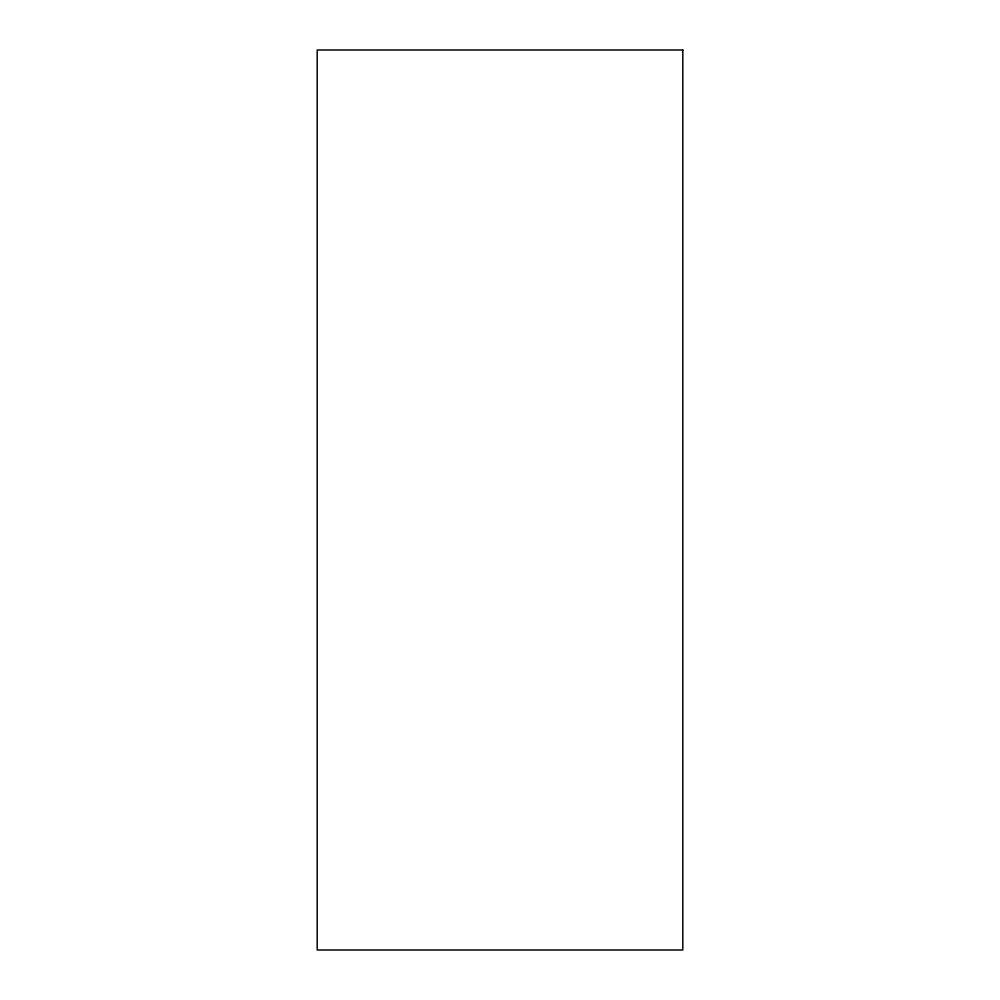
<?xml version="1.0" encoding="UTF-8"?>
<svg xmlns="http://www.w3.org/2000/svg" width="1000" height="1000" viewBox="0 0 1000 1000"><rect width="100%" height="100%" fill="white"/><g stroke="black" fill="none" stroke-linecap="round" stroke-linejoin="round"><path stroke-width="1.5" d="M682.812 50L317.188 50L317.188 950L682.812 950L682.812 50"/></g></svg>
